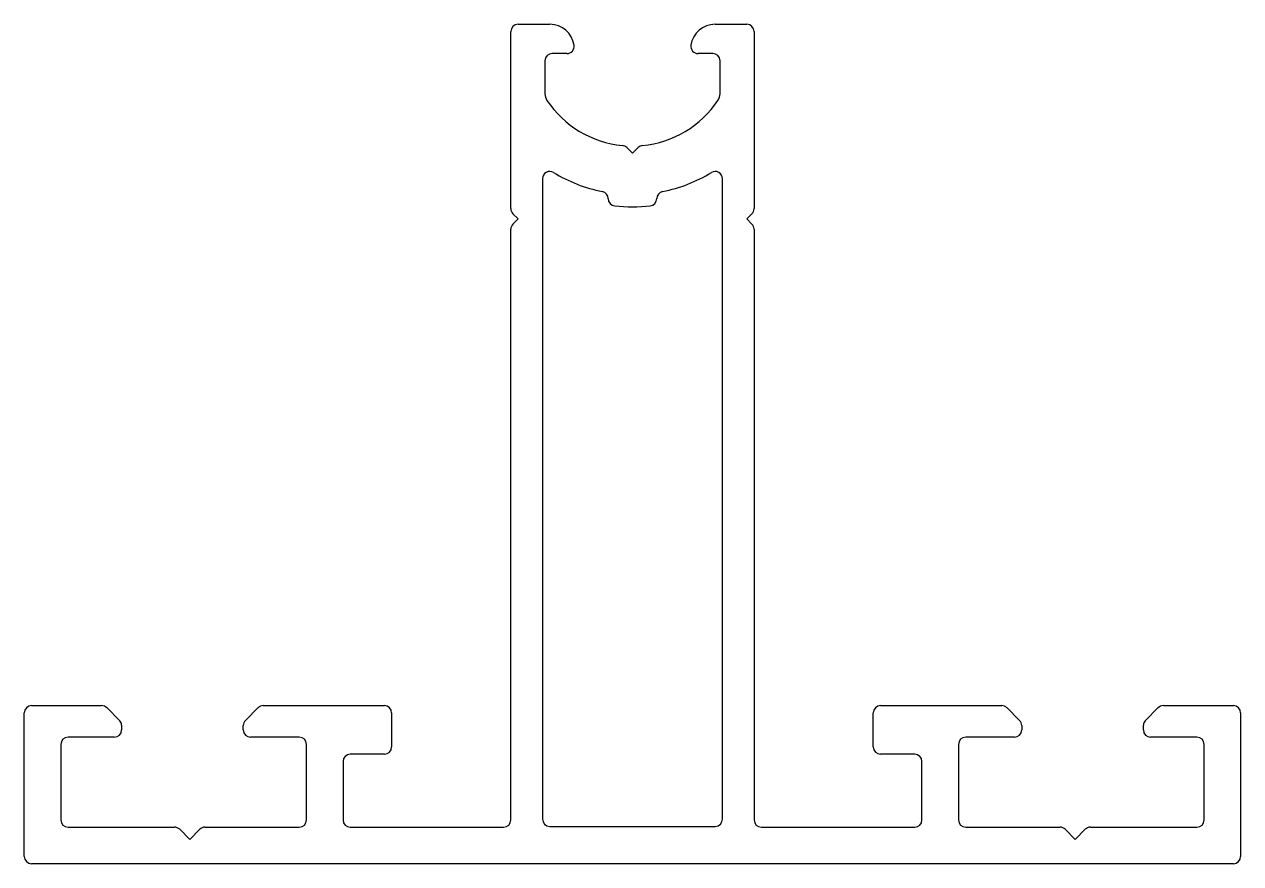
# Model space of a CAD drawing. Extents: x 21.1 to 71.1, y 13.4 to 47.9.
import ezdxf

# ---------------------------------------------------------------- set-up
doc = ezdxf.new("R2010")
doc.units = 0
doc.layers.get('0').update_dxf_attribs({"linetype": 'CONTINUOUS'})

msp = doc.modelspace()

# ---------------------------------------------------------------- linework, layer by layer
at = {"color": 0}
for p, q in [((41.12, 40.358), (41.12, 47.634)), ((41.42, 47.934), (42.727, 47.934)), ((49.513, 47.934), (50.82, 47.934)), ((51.12, 47.634), (51.12, 40.358)), ((43.42, 46.734), (42.82, 46.734)), ((49.42, 46.734), (48.82, 46.734)), ((42.52, 46.434), (42.52, 45.082)), ((49.72, 45.082), (49.72, 46.434)), ((45.886, 42.868), (46.12, 42.634)), ((46.12, 42.634), (46.354, 42.868)), ((42.42, 41.587), (42.42, 15.269)), ((49.82, 15.269), (49.82, 41.587)), ((45.12, 40.772), (45.12, 40.765)), ((47.12, 40.765), (47.12, 40.772)), ((41.42, 39.934), (41.208, 40.146)), ((51.032, 40.146), (50.82, 39.934)), ((41.12, 15.234), (41.12, 39.51)), ((41.208, 39.722), (41.42, 39.934)), ((50.82, 39.934), (51.032, 39.722)), ((51.12, 39.51), (51.12, 15.234)), ((21.12, 13.734), (21.12, 19.634)), ((21.42, 19.934), (24.295, 19.934)), ((24.507, 19.847), (25.046, 19.308)), ((30.207, 19.322), (30.732, 19.847)), ((30.944, 19.934), (35.92, 19.934)), ((36.22, 19.634), (36.22, 18.234)), ((56.02, 18.234), (56.02, 19.634)), ((56.32, 19.934), (61.296, 19.934)), ((61.508, 19.847), (62.033, 19.322)), ((67.194, 19.308), (67.732, 19.847)), ((67.945, 19.934), (70.82, 19.934)), ((71.12, 19.634), (71.12, 13.734)), ((25.12, 19.131), (25.12, 18.934)), ((30.119, 18.934), (30.119, 19.11)), ((62.12, 19.11), (62.12, 18.934)), ((67.12, 18.934), (67.12, 19.131)), ((24.82, 18.634), (22.92, 18.634)), ((32.42, 18.634), (30.419, 18.634)), ((61.82, 18.634), (59.82, 18.634)), ((69.32, 18.634), (67.42, 18.634)), ((22.62, 18.334), (22.62, 15.234)), ((32.72, 15.234), (32.72, 18.334)), ((59.52, 18.334), (59.52, 15.234)), ((69.62, 15.234), (69.62, 18.334)), ((34.22, 17.634), (34.22, 15.234)), ((35.92, 17.934), (34.52, 17.934)), ((57.72, 17.934), (56.32, 17.934)), ((58.02, 15.234), (58.02, 17.634)), ((22.92, 14.934), (27.295, 14.934)), ((27.508, 14.847), (27.92, 14.434)), ((27.92, 14.434), (28.332, 14.847)), ((28.544, 14.934), (32.42, 14.934)), ((34.52, 14.934), (40.82, 14.934)), ((42.72, 14.969), (49.52, 14.969)), ((51.42, 14.934), (57.72, 14.934)), ((59.82, 14.934), (63.696, 14.934)), ((63.908, 14.847), (64.32, 14.434)), ((64.32, 14.434), (64.732, 14.847)), ((64.944, 14.934), (69.32, 14.934)), ((70.82, 13.434), (21.42, 13.434))]:
    msp.add_line(p, q, dxfattribs=at)
for centre, radius, start, end in [((41.42, 47.634), 0.3, 90, 180), ((42.727, 46.934), 1, 8.2132, 90), ((49.513, 46.934), 1, 90, 171.7868), ((50.82, 47.634), 0.3, 0, 90), ((43.425, 47.03), 0.296, 269.105, 9.1082), ((48.819, 47.033), 0.299, 171.6485, 270.1383), ((42.82, 46.434), 0.3, 90, 180), ((49.42, 46.434), 0.3, 0, 90), ((43.02, 45.082), 0.5, 180, 214.0164), ((49.22, 45.082), 0.5, 325.9836, 360), ((46.12, 47.174), 4.24, 214.0164, 264.3591), ((46.12, 47.174), 4.24, 275.6409, 325.9836), ((45.674, 42.656), 0.3, 45, 84.3591), ((46.566, 42.656), 0.3, 95.6409, 135), ((42.72, 41.587), 0.3, 58.676, 180), ((46.12, 47.174), 6.24, 238.676, 258.5346), ((46.12, 47.174), 6.24, 281.4654, 301.324), ((49.52, 41.587), 0.3, 0, 121.324), ((44.82, 40.765), 0.3, 0, 78.5346), ((47.42, 40.765), 0.3, 101.4654, 180), ((45.42, 40.772), 0.3, 180, 263.7599), ((46.82, 40.772), 0.3, 276.2401, 360), ((41.42, 40.358), 0.3, 180, 225), ((46.12, 47.174), 6.74, 263.7599, 276.2401), ((50.82, 40.358), 0.3, 315, 0), ((41.42, 39.51), 0.3, 135, 180), ((50.82, 39.51), 0.3, 0, 45), ((21.42, 19.634), 0.3, 90, 180), ((24.295, 19.634), 0.3, 45, 90), ((30.944, 19.634), 0.3, 90, 135), ((35.92, 19.634), 0.3, 360, 90), ((56.32, 19.634), 0.3, 90, 180), ((61.296, 19.634), 0.3, 45, 90), ((67.945, 19.634), 0.3, 90, 135), ((70.82, 19.634), 0.3, 360, 90), ((24.87, 19.131), 0.25, 360, 45), ((30.419, 19.11), 0.3, 135, 180), ((61.82, 19.11), 0.3, 0, 45), ((67.37, 19.131), 0.25, 135, 180), ((22.92, 18.334), 0.3, 90, 180), ((24.82, 18.934), 0.3, 270, 360), ((30.419, 18.934), 0.3, 180, 270), ((32.42, 18.334), 0.3, 0, 90), ((59.82, 18.334), 0.3, 90, 180), ((61.82, 18.934), 0.3, 270, 360), ((67.42, 18.934), 0.3, 180, 270), ((69.32, 18.334), 0.3, 360, 90), ((35.92, 18.234), 0.3, 270, 360), ((56.32, 18.234), 0.3, 180, 270), ((34.52, 17.634), 0.3, 90, 180), ((57.72, 17.634), 0.3, 360, 90), ((22.92, 15.234), 0.3, 180, 270), ((32.42, 15.234), 0.3, 270, 360), ((34.52, 15.234), 0.3, 180, 270), ((40.82, 15.234), 0.3, 270, 0), ((42.72, 15.269), 0.3, 180, 270), ((49.52, 15.269), 0.3, 270, 360), ((51.42, 15.234), 0.3, 180, 270), ((57.72, 15.234), 0.3, 270, 360), ((59.82, 15.234), 0.3, 180, 270), ((69.32, 15.234), 0.3, 270, 360), ((27.295, 14.634), 0.3, 45, 90), ((28.544, 14.634), 0.3, 90, 135), ((63.696, 14.634), 0.3, 45, 90), ((64.944, 14.634), 0.3, 90, 135), ((21.42, 13.734), 0.3, 180, 270), ((70.82, 13.734), 0.3, 270, 0)]:
    msp.add_arc(centre, radius, start, end, dxfattribs=at)

doc.saveas('drawing.dxf')
